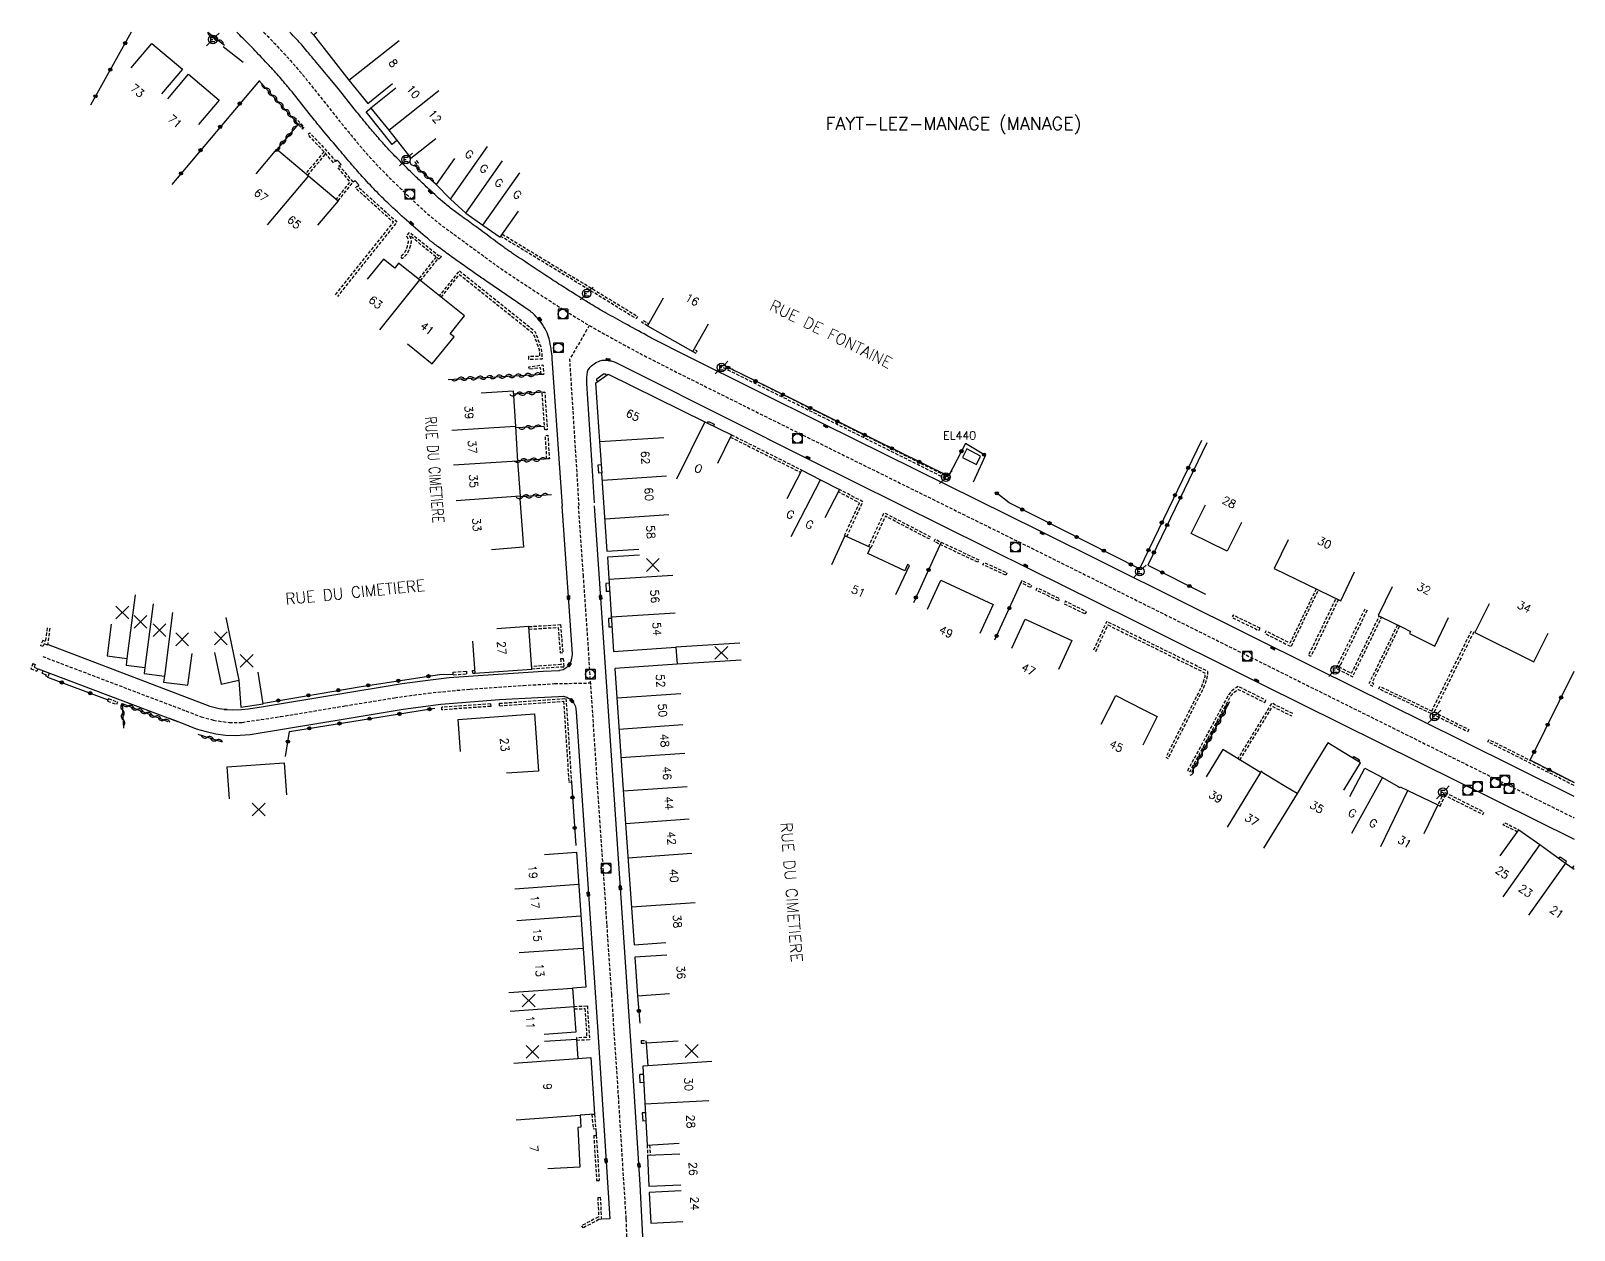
# Model space of a CAD drawing. Header units: millimetres. Extents: x 139999 to 141000, y 129000 to 130000.
# Drawn here: x 140759 to 141000, y 129812.9 to 130000.2 of the extents above; entities that cross this region are included whole.
import ezdxf
from ezdxf.enums import TextEntityAlignment as Align

# ---------------------------------------------------------------- set-up
doc = ezdxf.new("R2010")
doc.units = ezdxf.units.MM
doc.linetypes.add('DASHED', pattern=[0.75, 0.5, -0.25])
doc.layers.get('0').update_dxf_attribs({"linetype": 'CONTINUOUS'})
for name, color, linetype in [('W0001', 6, 'DASHED'), ('W0008', 7, 'CONTINUOUS'), ('W0100', 7, 'CONTINUOUS'), ('W0112', 1, 'DASHED'), ('W0310', 3, 'CONTINUOUS'), ('W0322', 7, 'CONTINUOUS'), ('W0334', 7, 'CONTINUOUS'), ('W0400', 7, 'CONTINUOUS'), ('W0420', 7, 'CONTINUOUS'), ('W0471', 7, 'CONTINUOUS'), ('W0980', 7, 'CONTINUOUS'), ('w0984', 7, 'CONTINUOUS'), ('W0989', 7, 'CONTINUOUS'), ('W0991', 7, 'CONTINUOUS'), ('W1102', 7, 'CONTINUOUS')]:
    doc.layers.add(name, color=color, linetype=linetype)
doc.styles.get("Standard").update_dxf_attribs({"font": 'romans.shx', "width": 0.85})

# ---------------------------------------------------------------- blocks, each defined once
blk = doc.blocks.new('T420')
for p, q in [((0.75, 0.75), (-0.75, 0.75)), ((-0.75, 0.75), (-0.75, -0.75)), ((0.75, 0.75), (0.75, -0.75)), ((0.75, -0.75), (-0.75, -0.75))]:
    blk.add_line(p, q)
blk.add_ellipse((0, 0), major_axis=(-0.53, 0.53), ratio=1, start_param=3.926991, end_param=10.210176)
blk = doc.blocks.new('T400')
at = {"color": 0, "linetype": 'ByBlock', "lineweight": -2}
for p, q in [((-0.15, -0.25), (-0.15, 0.3)), ((-0.15, 0.3), (0.15, 0.3)), ((-0.15, 0.15), (0.15, 0.15)), ((-0.15, 0), (0.15, 0)), ((0.15, 0.3), (0.15, -0.25)), ((-0.15, -0.15), (0.15, -0.15)), ((-0.15, -0.25), (-0.15, -0.3)), ((-0.15, -0.3), (0.15, -0.3)), ((0.15, -0.3), (0.15, -0.25))]:
    blk.add_line(p, q, dxfattribs=at)
blk = doc.blocks.new('t991o')
at = {"color": 0, "linetype": 'Continuous'}
for p, q in [((-1, 1), (1, -1)), ((-1, -1), (1, 1))]:
    blk.add_line(p, q, dxfattribs=at)
blk = doc.blocks.new('t322o')
at = {"color": 0, "linetype": 'Continuous'}
for radius in [0.25, 0.15]:
    blk.add_circle((0, 0), radius, dxfattribs=at)
blk = doc.blocks.new('t310o')
at = {"color": 0, "linetype": 'Continuous'}
for centre, start, end in [((-0.5, 0.38), 216.8699, 323.1304), ((0.5, -0.37), 36.8699, 143.1303)]:
    blk.add_arc(centre, 0.625, start, end, dxfattribs=at)
blk = doc.blocks.new('T471')
for p, q in [((-0.333334, 0.333334), (-0.333334, -0.333334)), ((-0.333334, 0.333334), (0.333334, 0.333334)), ((-0.333334, 0), (0, 0)), ((0.500001, 0.500001), (1.000002, 1.000002)), ((-0.500001, -0.500001), (-1.000002, -1.000002)), ((-0.333334, -0.333334), (0.333334, -0.333334))]:
    blk.add_line(p, q)
blk.add_ellipse((0, 0), major_axis=(0.471405, 0.471405), ratio=1, start_param=5.4977871438, end_param=11.780972451)

msp = doc.modelspace()

# ---------------------------------------------------------------- linework, layer by layer
at = {"layer": 'W0001', "flags": 128}
msp.add_lwpolyline([(140795.34, 130000, -0.00157), (140795.89, 129999.44, -0.003308), (140798.07, 129997.14, -0.006296), (140799.24, 129995.87, -0.005408), (140800.94, 129993.92, -0.00791), (140802.1, 129992.52), (140804.79, 129989.16), (140807.17, 129986.11, 0.000506), (140807.99, 129985.12, 0.000219), (140809.88, 129982.84, 0.006543), (140811.37, 129981.09, 0.007627), (140812.71, 129979.6, 0.007888), (140813.72, 129978.54, 0.003507), (140815.94, 129976.34, 0.002989), (140817.47, 129974.85, 0.002871), (140819.09, 129973.31, 0.010787), (140821.65, 129971.02, 0.01841), (140823.34, 129969.67, 0.002855), (140824.97, 129968.48, -0.002101), (140827.13, 129966.91, -0.001462), (140829.77, 129964.96, 0.00302), (140831.08, 129963.99, 0.008239), (140832.54, 129962.98, 0.003119), (140836.26, 129960.5, 0.001315), (140838.66, 129958.93, 0.001339), (140841.02, 129957.4, 0.00334), (140844.14, 129955.43, 0.006423), (140845.82, 129954.41, 0.004861), (140847.38, 129953.51, 0.002567), (140850.28, 129951.9, 0.001337), (140853.75, 129950.01, 0.00616), (140854.57, 129949.58), (140860.45, 129946.58), (140881.4, 129936.16), (140915.09, 129919.51), (140958.38, 129897.96), (140981.17, 129886.64), (141000, 129877.31)], format="xyb", dxfattribs=at)
msp.add_lwpolyline([(140846.2, 129954.19), (140843.11, 129948.87), (140844.56, 129926)], dxfattribs=at)
at = {"layer": 'W0001'}
for points in [[(140844.48, 129926), (140845.22, 129915.21), (140846, 129903.89), (140846.69, 129893.46), (140847.8, 129876.95), (140848.91, 129860.64), (140849.65, 129849.75), (140850.7, 129833.9), (140851.91, 129814.65), (140852.94, 129788.8), (140853.53, 129771.27), (140853.72, 129761.71), (140853.62, 129758.21), (140853.21, 129753.88), (140851.55, 129741.36), (140850.05, 129730.6)], [(140760.83, 129902.5), (140783.21, 129894), (140785.57, 129893.1), (140787.5, 129892.55), (140789.97, 129892.2), (140791.95, 129892.22), (140797.96, 129893.11), (140808.02, 129894.79), (140815.79, 129896.06), (140821.05, 129896.79), (140827.55, 129897.41), (140835.89, 129897.98), (140840.77, 129898.26), (140846.36, 129898.37)]]:
    msp.add_lwpolyline(points, dxfattribs=at)
at = {"layer": 'W0008', "flags": 128}
for points in [[(140842, 129925.99), (140840.42, 129949.05, 0.023139), (140840.26, 129950.44, 0.018997), (140839.92, 129952.11, 0.056332), (140839.48, 129953.33, 0.047163), (140838.66, 129954.64, 0.02817), (140837.62, 129955.85, 0.051882), (140836.96, 129956.41), (140830.21, 129961.04, -0.002831), (140829.42, 129961.59, -0.000665), (140826.07, 129963.94, -0.003921), (140824.13, 129965.33, -0.004028), (140822.26, 129966.71, -0.013863), (140820.91, 129967.8, -0.006221), (140817.99, 129970.32, -0.007087), (140815.17, 129972.91, -0.01082), (140813.38, 129974.66, -0.007168), (140811.19, 129976.97, -0.008429), (140809.38, 129979, -0.001046), (140807.42, 129981.29, -0.002323), (140806.54, 129982.33, -0.000678), (140804, 129985.37, -0.002381), (140803.29, 129986.24), (140802.46, 129987.3), (140799.77, 129990.66, 0.00791), (140798.67, 129991.99, 0.005408), (140797.01, 129993.89, 0.006296), (140795.9, 129995.1, 0.003308), (140793.74, 129997.37, 0.004873), (140792.08, 129999.05, 0.002404), (140791.13, 130000)], [(141000, 129880.65), (140982.5, 129889.32), (140959.71, 129900.63), (140916.42, 129922.18), (140882.73, 129938.84), (140861.79, 129949.24), (140855.93, 129952.23, -0.00616), (140855.17, 129952.63, -0.001337), (140851.72, 129954.52, -0.002567), (140848.84, 129956.12, -0.004861), (140847.34, 129956.98, -0.006423), (140845.72, 129957.97, -0.00334), (140842.64, 129959.91, -0.001339), (140840.28, 129961.43, -0.001315), (140837.9, 129962.99, -0.003119), (140834.21, 129965.45, -0.008239), (140832.84, 129966.41, -0.00302), (140831.55, 129967.36, 0.001462), (140828.9, 129969.32, 0.002101), (140826.72, 129970.9, -0.002855), (140825.11, 129972.07, -0.01841), (140823.6, 129973.28, -0.010787), (140821.14, 129975.49, -0.002871), (140819.54, 129977, -0.002989), (140818.03, 129978.47, -0.003507), (140815.85, 129980.65, -0.007888), (140814.9, 129981.63, -0.007627), (140813.62, 129983.05, -0.006543), (140812.18, 129984.74, -0.000219), (140810.29, 129987.02, -0.000506), (140809.48, 129988.01), (140807.03, 129991.13), (140803.55, 129995.32, 0.002183), (140802.14, 129997, 0.003666), (140801.29, 129997.99, 0.009508), (140800.52, 129998.83, 0.001038), (140799.42, 130000)], [(140847.03, 129926.52), (140846.59, 129933.14), (140845.82, 129945.15, -0.028521), (140845.81, 129945.95, -0.02526), (140845.9, 129946.86, -0.128777), (140846.16, 129947.47, -0.078296), (140846.96, 129948.22, -0.067952), (140847.86, 129948.66, -0.090871), (140848.61, 129948.77, -0.03914), (140849.63, 129948.65, -0.065188), (140850.21, 129948.45), (140853.69, 129946.75), (140880.64, 129933.21), (140915.28, 129916.05), (140930.9, 129908.29), (140951.38, 129898.1), (141000, 129873.99)]]:
    msp.add_lwpolyline(points, format="xyb", dxfattribs=at)
for points in [[(140816.14, 129983.06), (140815.39, 129982.47), (140811.34, 129987.53), (140812.09, 129988.15)], [(140806.54, 129979.86), (140806.83, 129980.03), (140807.45, 129979.31), (140807.2, 129979.1)], [(140809.33, 129976.62), (140809.57, 129976.82), (140810.2, 129976.13), (140810, 129975.91)], [(140847.51, 129945.45), (140847.36, 129945.66), (140847.39, 129945.87), (140848.42, 129946.64), (140848.66, 129946.64), (140848.84, 129946.39)], [(140864.67, 129938.93), (140864.8, 129939.19), (140865.72, 129938.76), (140865.59, 129938.49)], [(140848.17, 129931.18), (140847.68, 129931.15), (140847.58, 129932.45), (140848.09, 129932.48)], [(140965.45, 129886.64), (140965.59, 129886.86), (140966.46, 129886.38), (140966.3, 129886.12)], [(140997.66, 129870.96), (140997.83, 129871.2), (140998.73, 129870.61), (140998.66, 129870.25)], [(141000, 129869.69), (140999.91, 129869.76), (140999.72, 129869.5)]]:
    msp.add_lwpolyline(points, dxfattribs=at)
at = {"layer": 'W0008'}
for points in [[(140761.67, 129904.36), (140786.94, 129894.72), (140788.41, 129894.37), (140789.65, 129894.22), (140789.18, 129894.25), (140790.42, 129894.18), (140791.89, 129894.2), (140792.98, 129894.31), (140795.32, 129894.7), (140816.99, 129898.27), (140821.38, 129898.84), (140824.31, 129899.21), (140828.07, 129899.47), (140839, 129900.19), (140841.52, 129900.34), (140841.54, 129900.35), (140842.09, 129900.49), (140842.68, 129900.85), (140843.03, 129901.21), (140843.29, 129901.63), (140843.49, 129902.21), (140843.57, 129902.83), (140843.56, 129902.88), (140841.95, 129925.99)], [(140852.35, 129730.22), (140854.66, 129746.55), (140856.02, 129756.61), (140856.27, 129760.44), (140856.13, 129768.97), (140855.41, 129790.01), (140854.79, 129807.85), (140854.14, 129820.03), (140852.98, 129837.86), (140851.26, 129863.23), (140847.98, 129911.59), (140847.01, 129926.02)], [(140760.14, 129900.56), (140781.88, 129892.35), (140780.64, 129892.83), (140782.51, 129892.12), (140784.81, 129891.23), (140786.36, 129890.78), (140787.87, 129890.42), (140789.4, 129890.23), (140790.89, 129890.17), (140793.25, 129890.31), (140798.93, 129891.24), (140808.39, 129892.84), (140817.14, 129894.27), (140822.99, 129895.04), (140832.19, 129895.76), (140838.17, 129896.11), (140841.39, 129896.26), (140842.12, 129896.29), (140842.71, 129896.15), (140843.3, 129895.81), (140843.79, 129895.23), (140844.04, 129894.67), (140844.15, 129893.88), (140845.49, 129873.86), (140847.52, 129843.9), (140849.39, 129814.71), (140848.32, 129814.66)]]:
    msp.add_lwpolyline(points, dxfattribs=at)
at = {"layer": 'W0100', "flags": 128}
for points in [[(140802.72, 130000), (140803.12, 129999.57), (140808.65, 129992.48), (140811.6, 129988.84), (140815.48, 129991.98)], [(140774.63, 129994.42), (140777.86, 129998.24), (140782.64, 129994.21), (140779.41, 129990.39)], [(140780.39, 129989.59), (140783.61, 129993.41), (140788.38, 129989.39), (140785.16, 129985.57)], [(140815.99, 129991.27), (140812.09, 129988.15), (140814.87, 129984.67), (140818.32, 129980.3), (140822.24, 129983.4)], [(140794.18, 129977.87), (140797.39, 129981.7), (140802.33, 129977.57), (140806.97, 129973.66), (140803.76, 129969.84)], [(140825.15, 129980.28), (140822.26, 129976.19), (140824.53, 129973.94), (140824.53, 129973.94), (140826.91, 129971.71), (140826.91, 129971.71), (140829.58, 129969.85), (140832.25, 129967.97), (140835.13, 129972.06)], [(140817.78, 129951.34), (140821.67, 129948.2), (140825.07, 129952.43), (140825.07, 129952.43), (140824.48, 129952.91), (140826.7, 129955.69), (140819.67, 129961.3), (140816.41, 129963.91), (140815.8, 129963.15), (140814.08, 129964.55), (140811.53, 129961.43)], [(140857.74, 129958.47), (140855.28, 129954.12), (140862.36, 129950.11), (140864.82, 129954.46)], [(140848.18, 129931.15), (140847.86, 129936.05), (140847.23, 129945.25), (140849.14, 129946.61), (140849.14, 129946.61), (140864.22, 129939.15), (140868.39, 129937.13), (140866.21, 129932.63)], [(140829.31, 129943.65), (140834.29, 129944), (140834.69, 129938.42), (140834.99, 129933.02), (140835.38, 129927.53), (140835.41, 129927.09)], [(140877.09, 129927.17), (140879.39, 129931.6), (140882.29, 129930.1), (140885.26, 129928.58), (140882.97, 129924.13)], [(140948.04, 129923.4), (140945.81, 129918.93), (140940.2, 129921.72), (140942.43, 129926.19)], [(140894.08, 129912.18), (140896.18, 129916.72), (140895.9, 129916.85), (140895.47, 129915.9), (140889.7, 129918.57), (140890.13, 129919.5), (140886.1, 129921.35), (140884.01, 129916.82)], [(140955.35, 129920.72), (140953.17, 129916.22), (140963.54, 129911.21), (140965.72, 129915.72)], [(140899, 129909.87), (140901.1, 129914.41), (140909.28, 129910.64), (140907.19, 129906.1)], [(140971.6, 129913.37), (140969.42, 129908.88), (140969.9, 129908.64), (140973.14, 129907.07), (140973.14, 129907.07), (140974.45, 129906.43), (140974.28, 129906.07), (140978.22, 129904.12), (140980.4, 129908.61)], [(140986.71, 129910.75), (140984.49, 129906.27), (140993.72, 129901.69), (140995.95, 129906.16)], [(140912.18, 129903.8), (140914.25, 129908.35), (140919.07, 129906.15), (140921.57, 129905.01), (140919.49, 129900.46)], [(140926.15, 129891.94), (140928.4, 129896.4), (140932.69, 129894.24), (140934.89, 129893.13), (140932.64, 129888.67)], [(140964.04, 129881.64), (140966.66, 129885.89), (140961.55, 129889.04), (140958.43, 129883.91), (140956.72, 129881.09), (140954.99, 129882.13), (140951.56, 129884.22), (140951.56, 129884.22), (140951.22, 129884.42), (140951.26, 129884.51), (140951.11, 129884.59), (140951.02, 129884.37), (140945.12, 129887.97), (140942.52, 129883.71)], [(140964.98, 129880.64), (140967.32, 129885.06), (140970.05, 129883.61), (140972.51, 129882.2), (140972.78, 129882.05), (140972.84, 129882.16), (140974.01, 129881.59), (140978.71, 129879.33), (140976.54, 129874.83)], [(140988.47, 129871.37), (140991.36, 129875.45), (140994.65, 129873.13), (140998.66, 129870.25), (141000, 129869.3)]]:
    msp.add_lwpolyline(points, dxfattribs=at)
msp.add_lwpolyline([(140905.13, 129934.91), (140904.46, 129933.6), (140906.64, 129932.49), (140907.31, 129933.8)], close=True, dxfattribs=at)
at = {"layer": 'W0100'}
for points in [[(140848.09, 129931.14), (140848.92, 129918.93), (140853.91, 129919.26)], [(140835.35, 129927.1), (140835.9, 129919.55), (140830.92, 129919.18)], [(140854.02, 129918.32), (140849.03, 129918), (140849.97, 129903.27), (140859.71, 129903.94), (140859.92, 129901.29), (140850.18, 129900.62), (140851.84, 129876.39), (140853.18, 129857.47), (140858.17, 129857.82)], [(140771.53, 129907.57), (140770.89, 129902.61), (140773.98, 129902.21), (140773.85, 129901.16), (140776.78, 129900.78), (140776.66, 129899.86), (140779.84, 129899.45), (140779.72, 129898.49), (140783.51, 129898), (140784.15, 129902.96)], [(140827.96, 129904.9), (140828.31, 129899.91), (140837.2, 129900.53), (140836.75, 129907.17), (140831.76, 129906.83)], [(140787.67, 129903.1), (140788.69, 129898.2), (140791.48, 129898.78), (140791.8, 129894.59), (140795.28, 129895.13), (140794.5, 129900.07)], [(140826.09, 129887.69), (140825.72, 129892.68), (140837.66, 129893.56), (140838.27, 129884.61), (140833.28, 129884.27)], [(140790.01, 129880.29), (140789.66, 129885.28), (140798.55, 129885.9), (140798.9, 129880.91)], [(140839.2, 129871.58), (140844.18, 129871.93), (140845.64, 129850.87), (140843.59, 129850.72), (140844.11, 129843.82), (140839.13, 129843.45)], [(140858.32, 129855.88), (140853.33, 129855.54), (140853.74, 129849.53), (140858.73, 129849.88)], [(140839.22, 129842.42), (140844.21, 129842.75), (140844.4, 129839.73), (140846.41, 129839.86), (140846.99, 129831.02), (140844.76, 129830.88), (140844.85, 129829), (140844.4, 129828.97), (140844.72, 129822.78), (140839.73, 129822.52)], [(140860.08, 129842.44), (140855.1, 129842.12), (140855.33, 129838.58), (140854.54, 129838.52), (140855.22, 129826.2), (140860.21, 129826.48)], [(140860.31, 129824.79), (140855.31, 129824.58), (140855.51, 129819.8), (140860.5, 129820)], [(140860.56, 129819.04), (140855.57, 129818.81), (140855.79, 129814.03), (140860.79, 129814.27)]]:
    msp.add_lwpolyline(points, dxfattribs=at)
at = {"layer": 'W0112'}
for p, q in [((140760.87, 129904.05), (140760.51, 129904.22)), ((140759.31, 129901.41), (140759.68, 129901.27)), ((140841.65, 129903.06), (140842.05, 129903.1)), ((140841.7, 129902.18), (140842.1, 129902.21)), ((140760.07, 129900.58), (140759.92, 129900.21)), ((140760.77, 129899.89), (140760.92, 129900.27)), ((140761.28, 129899.48), (140761.66, 129899.35)), ((140824.95, 129899.66), (140824.93, 129900.06)), ((140827.09, 129899.81), (140827.06, 129900.21)), ((140828, 129899.89), (140827.97, 129900.29)), ((140771.1, 129895.93), (140770.96, 129895.55)), ((140772.5, 129895.41), (140772.36, 129895.03)), ((140823.19, 129894.17), (140823.17, 129894.57)), ((140830.78, 129895.1), (140830.8, 129894.71)), ((140832.17, 129894.8), (140832.15, 129895.2)), ((140843.01, 129882.89), (140843.4, 129882.92)), ((140845.8, 129843.01), (140844.2, 129842.95)), ((140844.2, 129842.95), (140844.21, 129842.55)), ((140846.22, 129842.63), (140844.21, 129842.55)), ((140854.31, 129842.52), (140855.09, 129842.51)), ((140855.1, 129842.12), (140855.09, 129842.51)), ((140846.6, 129830.99), (140847, 129831.03)), ((140846.8, 129828.75), (140847.2, 129828.79)), ((140846.89, 129827.71), (140847.29, 129827.73)), ((140847.33, 129820.68), (140847.73, 129820.7)), ((140847.51, 129818.04), (140847.91, 129818.06)), ((140845, 129813.61), (140845.19, 129813.26))]:
    msp.add_line(p, q, dxfattribs=at)
at = {"layer": 'W0112', "flags": 128}
for points in [[(140800.33, 129986.57), (140800.04, 129986.29), (140801.4, 129984.87), (140801.68, 129985.15)], [(140806.23, 129979.6), (140804.87, 129981.22), (140802.25, 129984.01), (140802.54, 129984.28), (140805.17, 129981.48), (140806.54, 129979.86)], [(140819.51, 129979.61), (140819.28, 129979.91), (140818.96, 129979.67), (140819.2, 129979.36)], [(140838.68, 129946.55), (140838.6, 129947.59), (140836.81, 129947.34), (140836.76, 129947.74), (140838.96, 129948.04), (140839.08, 129946.58)], [(140902.35, 129930.49), (140902.17, 129930.13), (140866.44, 129947.94), (140866.62, 129948.3)], [(140839.23, 129937.87), (140838.85, 129943.77), (140839.25, 129943.79), (140839.63, 129937.9)], [(140839.57, 129933.33), (140839.32, 129937.01), (140839.72, 129937.04), (140839.97, 129933.36)], [(140906.86, 129917.22), (140900.99, 129919.98), (140900.03, 129920.49), (140900.22, 129920.84), (140901.17, 129920.34), (140907.03, 129917.59)], [(140911.24, 129915.18), (140907.68, 129916.82), (140907.85, 129917.19), (140911.41, 129915.55)], [(140915.08, 129913.29), (140913.59, 129914.01), (140913.76, 129914.37), (140915.25, 129913.65)], [(140919.45, 129911.19), (140915.98, 129912.87), (140916.16, 129913.23), (140919.62, 129911.55)], [(140923.64, 129909.14), (140923.82, 129909.5), (140920.53, 129911.12), (140920.35, 129910.76)], [(140950.95, 129906.92), (140946.73, 129908.97), (140946.55, 129908.61), (140950.78, 129906.56)], [(140951.7, 129895.31), (140951.87, 129895.67), (140947.55, 129897.82), (140947.26, 129897.67), (140946.99, 129897.49), (140946.74, 129897.29), (140946.5, 129897.08), (140946.28, 129896.84), (140946.09, 129896.58), (140945.93, 129896.35), (140945.93, 129896.35), (140939.64, 129884.7), (140939.99, 129884.51), (140946.28, 129896.15), (140946.41, 129896.35), (140946.59, 129896.58), (140946.78, 129896.79), (140947, 129896.99), (140947.22, 129897.16), (140947.47, 129897.32), (140947.55, 129897.37)], [(140983.54, 129891.11), (140983.36, 129890.75), (140977.76, 129893.55), (140969.48, 129897.46), (140969.65, 129897.82), (140977.94, 129893.91)], [(140979.07, 129879.15), (140979.88, 129880.79), (140985.72, 129877.85), (140985.9, 129878.2), (140979.7, 129881.32), (140978.71, 129879.33)]]:
    msp.add_lwpolyline(points, close=True, dxfattribs=at)
for points in [[(140804.77, 129981.32), (140801.91, 129977.92)], [(140802.22, 129977.66), (140805.04, 129981.02)], [(140806.97, 129973.66), (140809.33, 129976.62), (140807.19, 129979.11), (140806.89, 129978.85), (140808.81, 129976.61), (140806.66, 129973.91)], [(140806.55, 129958.99), (140815.6, 129970.3), (140809.68, 129975.65), (140809.95, 129975.95), (140816.15, 129970.35), (140806.87, 129958.74)], [(140832.6, 129968.45), (140844.74, 129961.09), (140853.74, 129955.6), (140853.53, 129955.25), (140844.53, 129960.75), (140832.39, 129968.1)], [(140822.29, 129964.9), (140819.52, 129961.42)], [(140819.83, 129961.17), (140822.6, 129964.65)], [(140823.07, 129958.59), (140825.93, 129962.17), (140837.43, 129952.97), (140838.36, 129950.46), (140838.45, 129949.37), (140836.7, 129949.33), (140836.71, 129948.93), (140838.89, 129948.98), (140838.75, 129950.55), (140837.76, 129953.21), (140826.15, 129962.51), (140825.87, 129962.73), (140822.76, 129958.84)], [(140855.28, 129954.12), (140854.38, 129954.67), (140854.59, 129955.01), (140855.49, 129954.46)], [(140862.36, 129950.11), (140862.88, 129949.86), (140863.05, 129950.22), (140862.54, 129950.47)], [(140868.39, 129937.13), (140879.39, 129931.6)], [(140868.21, 129936.77), (140879.21, 129931.25)], [(140886.05, 129921.38), (140888.41, 129926.48), (140885.07, 129928.22)], [(140886.41, 129921.21), (140888.93, 129926.66), (140885.26, 129928.58)], [(140889.81, 129919.64), (140892.26, 129924.95), (140899.44, 129921.21), (140899.26, 129920.85), (140892.45, 129924.41), (140890.17, 129919.48)], [(140959.71, 129913.06), (140955.62, 129904.58), (140951.85, 129906.48), (140951.67, 129906.13), (140955.8, 129904.04), (140960.07, 129912.89)], [(140963.18, 129911.39), (140958.89, 129902.5), (140958.53, 129902.67), (140962.82, 129911.56)], [(140967.3, 129909.9), (140962.81, 129900.65), (140965.42, 129899.35), (140969.93, 129908.63)], [(140967.66, 129909.73), (140963.34, 129900.83), (140965.24, 129899.88), (140969.57, 129908.8)], [(140972.4, 129907.43), (140967.92, 129898.2), (140968.55, 129897.89), (140968.73, 129898.25), (140968.46, 129898.38), (140972.76, 129907.25)], [(140977.76, 129893.99), (140983.98, 129906.52)], [(140984.33, 129906.35), (140978.12, 129893.82)], [(140947.81, 129886.33), (140952.92, 129894.7), (140955.87, 129893.23), (140956.05, 129893.59), (140952.77, 129895.22), (140947.47, 129886.54)], [(141000, 129882.35), (140992.9, 129885.96), (140986.54, 129889.17), (140986.73, 129889.52), (140993.08, 129886.32), (141000, 129882.8)], [(140991.18, 129875.09), (140988.92, 129876.2), (140989.1, 129876.56), (140991.36, 129875.45)]]:
    msp.add_lwpolyline(points, dxfattribs=at)
msp.add_lwpolyline([(140822.83, 129964.66), (140822.82, 129964.67), (140822.7, 129964.57), (140818.19, 129968.19), (140818.14, 129968.13), (140818.29, 129967.8, -0.101039), (140818.35, 129967.22, -0.03916), (140818.26, 129966.74, -0.02512), (140818.05, 129966.07, -0.071871), (140817.66, 129965.34, -0.057528), (140816.99, 129964.63), (140816.73, 129964.94), (140816.73, 129964.94, 0.057528), (140817.34, 129965.58, 0.071871), (140817.68, 129966.2, 0.02512), (140817.87, 129966.84, 0.03916), (140817.95, 129967.26, 0.096219), (140817.91, 129967.66), (140817.67, 129968.21), (140818.14, 129968.74), (140822.7, 129965.09), (140822.82, 129965.19), (140823.09, 129964.96)], format="xyb", close=True, dxfattribs=at)
at = {"layer": 'W0112'}
for points in [[(140761.53, 129906.97), (140761.25, 129904.86), (140760.87, 129905.02), (140760.51, 129904.22)], [(140761.93, 129906.91), (140761.58, 129904.29), (140761.08, 129904.5), (140760.87, 129904.05)], [(140836.75, 129907.17), (140841.71, 129907.48), (140842.05, 129903.1)], [(140836.77, 129906.77), (140841.34, 129907.05), (140841.65, 129903.06)], [(140759.31, 129901.41), (140758.98, 129900.59), (140759.92, 129900.21)], [(140759.68, 129901.27), (140759.5, 129900.81), (140760.07, 129900.58)], [(140841.7, 129902.18), (140841.78, 129901.23), (140837.16, 129900.93)], [(140842.1, 129902.21), (140842.21, 129900.86), (140837.18, 129900.53)], [(140760.77, 129899.89), (140761.35, 129899.67), (140761.28, 129899.48)], [(140760.92, 129900.27), (140761.85, 129899.91), (140761.66, 129899.35)], [(140824.93, 129900.06), (140827.06, 129900.21)], [(140824.95, 129899.66), (140827.09, 129899.81)], [(140827.97, 129900.29), (140828.28, 129900.31)], [(140828, 129899.89), (140828.31, 129899.91)], [(140770.96, 129895.55), (140772.36, 129895.03)], [(140771.1, 129895.93), (140772.5, 129895.41)], [(140830.78, 129895.1), (140823.17, 129894.57)], [(140830.8, 129894.71), (140823.19, 129894.17)], [(140832.15, 129895.2), (140842.55, 129895.94), (140843.4, 129882.92)], [(140832.17, 129894.8), (140842.17, 129895.51), (140843.01, 129882.89)], [(140843.81, 129847.86), (140845.89, 129847.93), (140846.22, 129842.63)], [(140843.84, 129847.46), (140845.51, 129847.52), (140845.8, 129843.01)], [(140854.31, 129842.52), (140854.32, 129842.13), (140855.1, 129842.12)], [(140846.6, 129830.99), (140846.8, 129828.75)], [(140847, 129831.03), (140847.2, 129828.79)], [(140846.89, 129827.71), (140847.33, 129820.68)], [(140847.29, 129827.73), (140847.73, 129820.7)], [(140855.62, 129826.23), (140855.71, 129824.6)], [(140855.22, 129826.2), (140855.31, 129824.58)], [(140847.51, 129818.04), (140847.66, 129814.98), (140847.59, 129814.97), (140845, 129813.61)], [(140847.91, 129818.06), (140848.08, 129814.62), (140847.7, 129814.58), (140845.19, 129813.26)]]:
    msp.add_lwpolyline(points, dxfattribs=at)
at = {"layer": 'W0112', "flags": 128}
msp.add_lwpolyline([(140925.31, 129903.3), (140927.2, 129907.42), (140942.39, 129899.92, -0.016324), (140942.32, 129899.39, -0.045564), (140942.24, 129899.03, -0.005785), (140941.84, 129897.92, -0.028701), (140941.77, 129897.74), (140936.23, 129886.76), (140936.59, 129886.58), (140942.12, 129897.56, 0.028701), (140942.22, 129897.78, 0.005785), (140942.61, 129898.9, 0.045564), (140942.72, 129899.33, 0.024258), (140942.8, 129900.16), (140927, 129907.97), (140924.95, 129903.47)], format="xyb", dxfattribs=at)
at = {"layer": 'W0310'}
for p, q in [((140773.25, 129895.14), (140780.35, 129892.35)), ((140773.25, 129895.14), (140773.43, 129891.33)), ((140788.92, 129889.12), (140785.11, 129890.34))]:
    msp.add_line(p, q, dxfattribs=at)
at = {"layer": 'W0310', "flags": 128}
for points in [[(140786.62, 130000), (140789.2, 129997.98)], [(140794.71, 129992.34), (140800.74, 129985.65), (140797.42, 129981.68)], [(140822.26, 129976.19), (140818.87, 129979.24)], [(140824.15, 129945.74), (140839.08, 129946.58)], [(140839.25, 129943.79), (140834.33, 129943.45)], [(140839.16, 129938.44), (140834.7, 129938.19)], [(140839.97, 129933.36), (140834.99, 129933.08)], [(140840.28, 129927.77), (140835.38, 129927.42)], [(140946.2, 129895.42), (140940.24, 129884.38)]]:
    msp.add_lwpolyline(points, dxfattribs=at)
at = {"layer": 'W0322'}
for p, q in [((140761.59, 129899.29), (140770.88, 129895.76)), ((140843.4, 129882.86), (140844.1, 129873)), ((140853.74, 129849.53), (140854.1, 129845.23))]:
    msp.add_line(p, q, dxfattribs=at)
at = {"layer": 'W0322', "flags": 128}
for points in [[(140774.67, 130000), (140768.32, 129988.62)], [(140788.99, 129997.73), (140792.13, 129995.33)], [(140794.67, 129992.47), (140780.98, 129976.23)], [(140906.18, 129929.8), (140908.07, 129933.87), (140904.93, 129935.75), (140902.3, 129930.64), (140867.38, 129947.87)], [(140941.8, 129936.24), (140932.12, 129916.21), (140911.75, 129926.51), (140909.82, 129928.01)], [(140942.64, 129935.86), (140933.41, 129916.76), (140942.41, 129912.25)], [(140901.17, 129920.34), (140896.81, 129910.88)], [(140913.76, 129914.37), (140909.5, 129905.03)], [(141000, 129882.82), (140993.12, 129886.33), (141000, 129900.19)]]:
    msp.add_lwpolyline(points, dxfattribs=at)
at = {"layer": 'W0322'}
for points in [[(140795.29, 129895.23), (140810.58, 129897.84), (140822.79, 129899.68), (140824.86, 129899.72)], [(140798.76, 129886.86), (140799.39, 129890.8), (140822.05, 129894.41)]]:
    msp.add_lwpolyline(points, dxfattribs=at)
at = {"layer": 'W0334'}
for p, q in [((140849.29, 129913.94), (140848.78, 129913.91)), ((140849.37, 129912.67), (140848.85, 129912.64)), ((140849.64, 129908.45), (140849.17, 129908.42)), ((140849.73, 129907.1), (140849.26, 129907.07)), ((140854.61, 129837.25), (140854.07, 129837.22)), ((140854.68, 129835.97), (140854.16, 129835.94)), ((140854.94, 129831.26), (140854.43, 129831.24)), ((140847.2, 129828.79), (140847.29, 129827.73)), ((140855.01, 129829.98), (140854.55, 129829.95))]:
    msp.add_line(p, q, dxfattribs=at)
for points in [[(140848.78, 129913.91), (140848.85, 129912.64)], [(140849.17, 129908.42), (140849.26, 129907.07)], [(140854.16, 129835.94), (140854.07, 129837.22)], [(140854.43, 129831.24), (140854.55, 129829.95)]]:
    msp.add_lwpolyline(points, dxfattribs=at)
at = {"layer": 'W1102'}
for p, q in [((140859.23, 129915.15), (140849.25, 129914.51)), ((140775.27, 129912.12), (140773.98, 129902.21)), ((140778.07, 129910.7), (140776.78, 129900.78)), ((140781.12, 129909.37), (140779.84, 129899.45)), ((140789.43, 129908.57), (140791.48, 129898.78)), ((140859.61, 129909.27), (140849.63, 129908.63)), ((140869.69, 129904.58), (140859.71, 129903.94)), ((140869.9, 129901.93), (140859.92, 129901.29)), ((140860.47, 129896.65), (140850.5, 129895.97)), ((140860.81, 129891.81), (140850.83, 129891.12)), ((140861.11, 129887.37), (140851.13, 129886.68)), ((140861.47, 129882.13), (140851.49, 129881.45)), ((140861.81, 129877.1), (140851.84, 129876.39)), ((140862.19, 129871.73), (140852.22, 129871.02)), ((140834.55, 129866.24), (140844.53, 129866.93)), ((140862.74, 129864.05), (140852.77, 129863.34)), ((140834.89, 129861.29), (140844.87, 129861.98)), ((140835.24, 129856.29), (140845.21, 129856.97)), ((140833.62, 129850.04), (140843.59, 129850.72)), ((140833.84, 129847.11), (140843.81, 129847.87)), ((140834.43, 129838.98), (140844.4, 129839.73)), ((140865.31, 129839.24), (140855.33, 129838.58)), ((140864.85, 129833.12), (140854.87, 129832.57)), ((140834.79, 129830.13), (140844.76, 129830.88))]:
    msp.add_line(p, q, dxfattribs=at)
at = {"layer": 'W1102', "flags": 128}
for points in [[(140803.12, 129999.57), (140803.62, 130000)], [(140808.65, 129992.48), (140816.48, 129998.7)], [(140814.87, 129984.67), (140822.7, 129990.89)], [(140824.53, 129973.94), (140830.28, 129982.12)], [(140826.91, 129971.71), (140832.66, 129979.9)], [(140802.33, 129977.57), (140795.9, 129969.91)], [(140829.58, 129969.85), (140835.33, 129978.03)], [(140819.67, 129961.3), (140813.43, 129953.49)], [(140834.69, 129938.42), (140824.71, 129937.79)], [(140864.22, 129939.15), (140859.83, 129930.17)], [(140847.86, 129936.05), (140857.83, 129936.71)], [(140834.99, 129933.02), (140825.01, 129932.38)], [(140848.25, 129930.04), (140858.23, 129930.7)], [(140877.7, 129921.22), (140882.29, 129930.1)], [(140835.38, 129927.53), (140825.4, 129926.79)], [(140848.65, 129923.98), (140858.63, 129924.65)], [(140951.02, 129884.37), (140945.81, 129875.84)], [(140970.05, 129883.61), (140965.22, 129874.86)], [(140956.72, 129881.09), (140951.51, 129872.55)], [(140969.8, 129872.84), (140974.01, 129881.59)], [(140994.65, 129873.13), (140988.85, 129864.99)], [(140998.66, 129870.25), (140992.86, 129862.1)]]:
    msp.add_lwpolyline(points, dxfattribs=at)

# ---------------------------------------------------------------- block references
at = {"layer": 'W0310'}
for p, rotation in [((140787.41, 129999.38), 321.8778608143147), ((140788.26, 129998.71), 321.8778608143147), ((140795.72, 129991.23), 311.9847082117953), ((140796.72, 129990.11), 311.9847082117953), ((140797.72, 129989), 311.9847082117953), ((140798.73, 129987.88), 311.9847082117953), ((140799.73, 129986.77), 311.9847082117953), ((140799.78, 129984.5), 230.0868004895496), ((140800.73, 129985.65), 311.9847082117953), ((140797.86, 129982.2), 230.0868004895496), ((140798.82, 129983.35), 230.0868004895496), ((140818.91, 129979.2), 138.0968269723715), ((140820.03, 129978.2), 138.0968269723715), ((140821.15, 129977.2), 138.0968269723715), ((140837.63, 129946.5), 3.197784105323587), ((140825.65, 129945.83), 3.197784105323587), ((140827.14, 129945.91), 3.197784105323587), ((140828.64, 129945.99), 3.197784105323587), ((140830.14, 129946.08), 3.197784105323587), ((140831.64, 129946.16), 3.197784105323587), ((140833.13, 129946.24), 3.197784105323587), ((140834.63, 129946.33), 3.197784105323587), ((140836.13, 129946.41), 3.197784105323587), ((140834.76, 129943.48), 184.0111805743171), ((140836.26, 129943.58), 184.0111805743171), ((140837.75, 129943.69), 184.0111805743171), ((140836.17, 129938.27), 183.2097252279173), ((140837.66, 129938.35), 183.2097252279173), ((140835.48, 129933.11), 183.209725227882), ((140836.98, 129933.19), 183.209725227882), ((140838.47, 129933.27), 183.209725227882), ((140835.79, 129927.45), 184.0373625474533), ((140837.29, 129927.56), 184.0373625474533), ((140838.78, 129927.66), 184.0373625474533), ((140773.3, 129894.14), 272.7312476409897), ((140774.18, 129894.77), 338.5560063468362), ((140775.58, 129894.23), 338.5560063468362), ((140776.98, 129893.68), 338.5560063468362), ((140778.37, 129893.13), 338.5560063468362), ((140944.77, 129892.78), 241.6312029427698), ((140945.49, 129894.1), 241.6312029427698), ((140773.37, 129892.64), 272.7312476409897), ((140779.77, 129892.58), 338.5560063468362), ((140944.06, 129891.46), 241.6312029427698), ((140786.54, 129889.88), 162.2592721755678), ((140787.97, 129889.43), 162.2592721755678), ((140942.64, 129888.82), 241.6312029427698), ((140943.35, 129890.14), 241.6312029427698), ((140941.21, 129886.18), 241.6312029427698), ((140941.92, 129887.5), 241.6312029427698), ((140940.5, 129884.86), 241.6312029427698)]:
    msp.add_blockref('t310o', p, dxfattribs=dict(at, rotation=rotation))
at = {"layer": 'W0322'}
for p, rotation in [((140773.71, 129998.27), 240.826505791571), ((140771.39, 129994.13), 240.826505791571), ((140769.08, 129989.98), 240.826505791571), ((140791.61, 129988.84), 229.8595178144681), ((140788.55, 129985.2), 229.8595178144681), ((140785.49, 129981.57), 229.8595178144681), ((140782.43, 129977.94), 229.8595178144681), ((140867.9, 129947.61), 153.739259600046), ((140872.16, 129945.51), 153.739259600046), ((140876.42, 129943.41), 153.739259600046), ((140880.68, 129941.31), 153.739259600046), ((140884.94, 129939.21), 153.739259600046), ((140889.2, 129937.1), 153.739259600046), ((140893.46, 129935), 153.739259600046), ((140904.31, 129934.55), 242.7532892552403), ((140897.72, 129932.9), 153.739259600046), ((140907.84, 129934.01), 149.0937146635579), ((140939.73, 129931.96), 244.2227991904854), ((140901.98, 129930.8), 153.739259600046), ((140940.57, 129931.58), 244.2227991904552), ((140909.84, 129927.99), 142.0857923238237), ((140937.67, 129927.69), 244.2227991904854), ((140938.5, 129927.3), 244.2227991904552), ((140913.82, 129925.45), 153.187454074803), ((140918.06, 129923.31), 153.187454074803), ((140935.6, 129923.41), 244.2227991904854), ((140936.44, 129923.03), 244.2227991904552), ((140922.3, 129921.17), 153.187454074803), ((140926.54, 129919.03), 153.187454074803), ((140933.53, 129919.13), 244.2227991904854), ((140934.37, 129918.75), 244.2227991904552), ((140899.18, 129916.02), 245.2387217457965), ((140930.78, 129916.88), 153.187454074803), ((140935.68, 129915.62), 333.424301028732), ((140939.93, 129913.5), 333.424301028732), ((140897.19, 129911.71), 245.2387217457965), ((140911.79, 129910.05), 245.465126142835), ((140909.82, 129905.73), 245.465126142835), ((140763.81, 129898.45), 339.1867045056202), ((140816.38, 129898.71), 8.579644328330088), ((140821.08, 129899.42), 8.579644328330088), ((140768.25, 129896.76), 339.1867045056202), ((140802.32, 129896.43), 9.659747576906355), ((140807, 129897.23), 9.659747576906355), ((140811.68, 129898), 8.579644328330088), ((140997.98, 129896.11), 63.6052683124491), ((140797.63, 129895.63), 9.659747576906355), ((140816.56, 129893.54), 9.056460004374356), ((140821.25, 129894.28), 9.056460004374356), ((140802.48, 129891.29), 9.056460004374356), ((140807.17, 129892.04), 9.056460004374356), ((140811.87, 129892.79), 9.056460004374356), ((140995.87, 129891.86), 63.6052683124491), ((140799.13, 129889.21), 81.02674921256464), ((140993.75, 129887.6), 63.6052683124491), ((140996.09, 129884.82), 152.9639814290076), ((140843.57, 129880.49), 274.0542709151417), ((140843.91, 129875.75), 274.0542709151417), ((140853.94, 129847.16), 274.6940690222078)]:
    msp.add_blockref('t322o', p, dxfattribs=dict(at, rotation=rotation))
at = {"layer": 'W0400'}
for p, rotation in [((140821.36, 129975.08), 227.183606377857), ((140818.42, 129970.14), 228.5502285379964), ((140838.43, 129955.16), 39.50011202195101), ((140849.09, 129948.88), 263.771331794024), ((140883.09, 129938.5), 242.4382868912341), ((140880.35, 129933.53), 63.33502115487975), ((140916.92, 129921.77), 243.5300763981367), ((140914.36, 129916.68), 63.40619088138513), ((140842.95, 129911.71), 3.70851197546027), ((140847.96, 129911.72), 183.3468295449294), ((140952.99, 129903.81), 63.53007639818895), ((140843.06, 129901.25), 327.2339145784571), ((140950.44, 129898.73), 62.44098042806252), ((140843.47, 129895.61), 40.86249929864978), ((140846.05, 129865.41), 3.767593926852477), ((140851.04, 129866.37), 182.5675256150936), ((140848.8, 129823.79), 4.296922220970636), ((140853.95, 129823.04), 183.6349836785419)]:
    msp.add_blockref('T400', p, dxfattribs=dict(at, rotation=rotation))
at = {"layer": 'W0420'}
for p in [(140818.14, 129974.68), (140842.07, 129955.99), (140841.35, 129950.7), (140878.7, 129936.54), (140912.74, 129919.57), (140948.94, 129902.55), (140948.94, 129902.53), (140846.34, 129899.73), (140983.36, 129881.59), (140984.91, 129882.17), (140987.71, 129882.8), (140989.15, 129883.16), (140989.81, 129881.85), (140848.8, 129869.43)]:
    msp.add_blockref('T420', p, dxfattribs=at)
at = {"layer": 'W0471'}
for p in [(140787.39, 129998.85), (140817.57, 129980.12), (140845.78, 129959.18), (140866.84, 129947.62), (140901.89, 129930.51), (140932.16, 129915.78), (140962.68, 129900.4), (140978.2, 129893.13), (140979.5, 129881.3)]:
    msp.add_blockref('T471', p, dxfattribs=at)
at = {"layer": 'W0991', "rotation": 90}
for p in [(140856.12, 129916.79), (140773.26, 129909.36), (140776.12, 129907.92), (140779.07, 129906.61), (140782.61, 129905.18), (140788.64, 129905.34), (140866.81, 129903.07), (140792.68, 129901.81), (140794.56, 129878.61), (140836.72, 129848.77), (140837.32, 129840.78), (140862.19, 129840.9)]:
    msp.add_blockref('t991o', p, dxfattribs=at)

# ---------------------------------------------------------------- texts
at = {"layer": 'W0980'}
msp.add_text('FAYT-LEZ-MANAGE (MANAGE)', height=2, dxfattribs=at).set_placement((140903.06, 129985.59), align=Align.MIDDLE)
at = {"layer": 'w0984'}
msp.add_text('EL440', height=1.25, dxfattribs=at).set_placement((140904.03, 129937.02), align=Align.MIDDLE)
at = {"layer": 'W0989'}
for s, rotation, p in [('RUE DE FONTAINE', 333.7001, (140883.94, 129952.84)), ('RUE DU CIMETIERE', 5.7355, (140809.64, 129912.56)), ('RUE DU CIMETIERE', 274.383, (140877.8, 129865.69))]:
    msp.add_text(s, height=1.75, rotation=rotation, dxfattribs=at).set_placement(p, align=Align.MIDDLE)
at = {"layer": 'W0989', "width": 0.76}
msp.add_text('RUE DU CIMETIERE', height=1.75, rotation=274.2715, dxfattribs=at).set_placement((140822.03, 129931.66), align=Align.MIDDLE)
at = {"layer": 'W0991'}
for s, rotation, p in [('8', 308.2757, (140815.59, 129995.16)), ('73', 319.8595, (140775.63, 129990.86)), ('10', 308.2757, (140818.71, 129990.69)), ('71', 319.8595, (140781.48, 129986.05)), ('12', 308.2757, (140822.08, 129986.83)), ('G', 325.0476, (140827.45, 129980.92)), ('G', 325.0476, (140829.73, 129978.68)), ('G', 324.8086, (140832.08, 129976.47)), ('67', 321.2649, (140794.93, 129974.53)), ('G', 324.8086, (140834.94, 129974.63)), ('65', 321.2649, (140800.11, 129970.31)), ('16', 330.5101, (140862.26, 129958.21)), ('63', 321.2649, (140812.83, 129957.81)), ('41', 321.2649, (140820.88, 129953.74)), ('39', 273.9247, (140827.4, 129940.61)), ('65', 334.1561, (140853.01, 129940.19)), ('37', 273.9247, (140827.92, 129935.22)), ('62', 273.9247, (140854.94, 129933.55)), ('O', 334.1561, (140863.24, 129931.85)), ('35', 273.9247, (140828.12, 129929.9)), ('60', 273.9247, (140855.51, 129927.84)), ('G', 332.7624, (140877.59, 129924.68)), ('28', 333.5301, (140946.12, 129926.59)), ('33', 274.2344, (140828.62, 129923.09)), ('58', 273.9247, (140855.8, 129921.94)), ('G', 332.7624, (140880.57, 129923.12)), ('30', 333.6053, (140961.02, 129920.26)), ('51', 335.2923, (140888.21, 129912.68)), ('32', 333.6053, (140976.55, 129913.1)), ('56', 273.6598, (140856.43, 129911.89)), ('34', 333.6053, (140992.22, 129910.25)), ('54', 273.6589, (140856.76, 129906.81)), ('49', 333.2606, (140901.92, 129906.34)), ('27', 273.861, (140832.51, 129903.83)), ('47', 333.2606, (140914.77, 129900.48)), ('52', 273.922, (140857.32, 129898.7)), ('50', 273.9214, (140857.64, 129894.09)), ('23', 273.861, (140832.98, 129888.73)), ('48', 273.9217, (140857.96, 129889.39)), ('45', 333.2606, (140928.5, 129888.51)), ('46', 273.9217, (140858.31, 129884.28)), ('44', 273.923, (140858.63, 129879.6)), ('39', 328.5964, (140944.03, 129880.59)), ('35', 328.5964, (140959.83, 129878.98)), ('37', 328.5964, (140949.66, 129877)), ('G', 330.1031, (140965.36, 129878.04)), ('G', 330.1031, (140968.62, 129876.44)), ('42', 274.0617, (140859.02, 129874.12)), ('31', 330.1031, (140973.54, 129873.54)), ('19', 273.9526, (140837.38, 129868.85)), ('25', 324.6406, (140988.8, 129868.77)), ('40', 274.0609, (140859.43, 129868.27)), ('17', 273.9479, (140837.7, 129864.17)), ('23', 324.6406, (140992.43, 129865.91)), ('21', 324.6406, (140997.3, 129862.6)), ('38', 274.064, (140859.94, 129861.14)), ('15', 273.9482, (140838.06, 129859.02)), ('13', 273.9482, (140838.44, 129853.54)), ('36', 273.9527, (140860.51, 129853.17)), ('11', 274.3185, (140836.98, 129845.39)), ('30', 273.1462, (140861.71, 129835.71)), ('9', 273.7732, (140839.69, 129835.34)), ('28', 273.1481, (140862.03, 129829.88)), ('7', 272.9201, (140837.56, 129825.67)), ('26', 272.3456, (140862.4, 129822.49)), ('24', 272.7235, (140862.65, 129817.09))]:
    msp.add_text(s, height=1.25, rotation=rotation, dxfattribs=at).set_placement(p, align=Align.MIDDLE)

doc.saveas('drawing.dxf')
